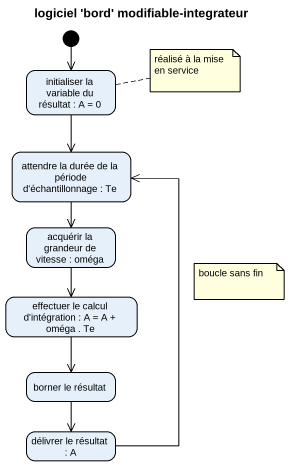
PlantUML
@startuml
title logiciel 'bord' modifiable-integrateur
hide empty description
state "initialiser la variable du résultat : A = 0" as initialiser_la_variable_du
state "attendre la durée de la période d'échantillonnage : Te" as attendre_la_durée_de_la
state "acquérir la grandeur de vitesse : oméga" as acquérir_la_grandeur_de
state "effectuer le calcul d'intégration : A = A + oméga . Te" as effectuer_le_calcul_d
state "borner le résultat" as borner_le_résultat
state "délivrer le résultat : A" as délivrer_le_résultat_A
[*] --> initialiser_la_variable_du
initialiser_la_variable_du --> attendre_la_durée_de_la
attendre_la_durée_de_la --> acquérir_la_grandeur_de
acquérir_la_grandeur_de --> effectuer_le_calcul_d
effectuer_le_calcul_d --> borner_le_résultat
borner_le_résultat --> délivrer_le_résultat_A
délivrer_le_résultat_A -up-> attendre_la_durée_de_la
note right of initialiser_la_variable_du : réalisé à la mise en service
note as N2
  boucle sans fin
end note
@enduml
